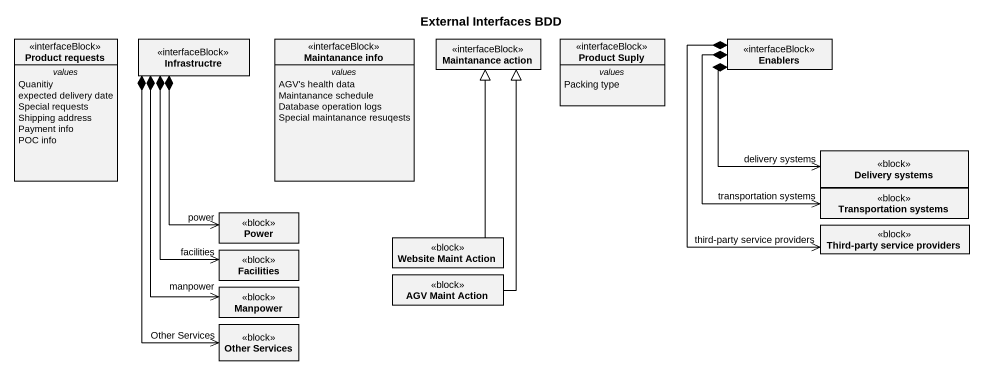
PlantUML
@startuml
title External Interfaces BDD
hide circle
hide empty members
class "Product requests" as Product_requests <<interfaceBlock>> {
  -- values --
  Quanitiy
  expected delivery date
  Special requests
  Shipping address
  Payment info
  POC info
}
class Infrastructre <<interfaceBlock>>
class "Maintanance info" as Maintanance_info <<interfaceBlock>> {
  -- values --
  AGV's health data
  Maintanance schedule
  Database operation logs
  Special maintanance resuqests
}
class "Maintanance action" as Maintanance_action <<interfaceBlock>>
class "Product Suply" as Product_Suply <<interfaceBlock>> {
  -- values --
  Packing type
}
class Enablers <<interfaceBlock>>
class "Delivery systems" as Delivery_systems <<block>>
class "Transportation systems" as Transportation_systems <<block>>
class Power <<block>>
class "Website Maint Action" as Website_Maint_Action <<block>>
class "Third-party service providers" as Third_party_service <<block>>
class Facilities <<block>>
class "AGV Maint Action" as AGV_Maint_Action <<block>>
class Manpower <<block>>
class "Other Services" as Other_Services <<block>>
Infrastructre *--> "power" Power
Infrastructre *--> "facilities" Facilities
Infrastructre *--> "manpower" Manpower
Infrastructre *--> "Other Services" Other_Services
Enablers *--> "delivery systems" Delivery_systems
Enablers *--> "transportation systems" Transportation_systems
Enablers *--> "third-party service providers" Third_party_service
Website_Maint_Action -up-|> Maintanance_action
AGV_Maint_Action -up-|> Maintanance_action
@enduml
